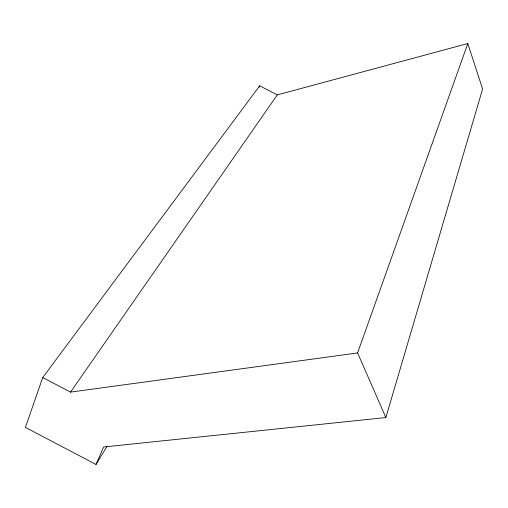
<?xml version="1.0" encoding="UTF-8"?>
<svg xmlns="http://www.w3.org/2000/svg" width="508" height="508" viewBox="0 0 508 508"><rect width="100%" height="100%" fill="white"/><g stroke="black" fill="none" stroke-linecap="round" stroke-linejoin="round"><path stroke-width="0.76" d="M96.031 464.452L103.632 446.989L385.864 417.551L482.6 89.008L467.805 43.548L277.298 94.894L70.542 392.113L42.729 377.552L25.4 427.399L96.031 464.452L107.163 446.176M385.864 417.551L357.588 352.946L467.805 43.548M259.067 87.236L259.696 85.795L277.298 94.894M42.729 377.552L259.696 85.795M70.542 392.113L357.588 352.946"/></g></svg>
